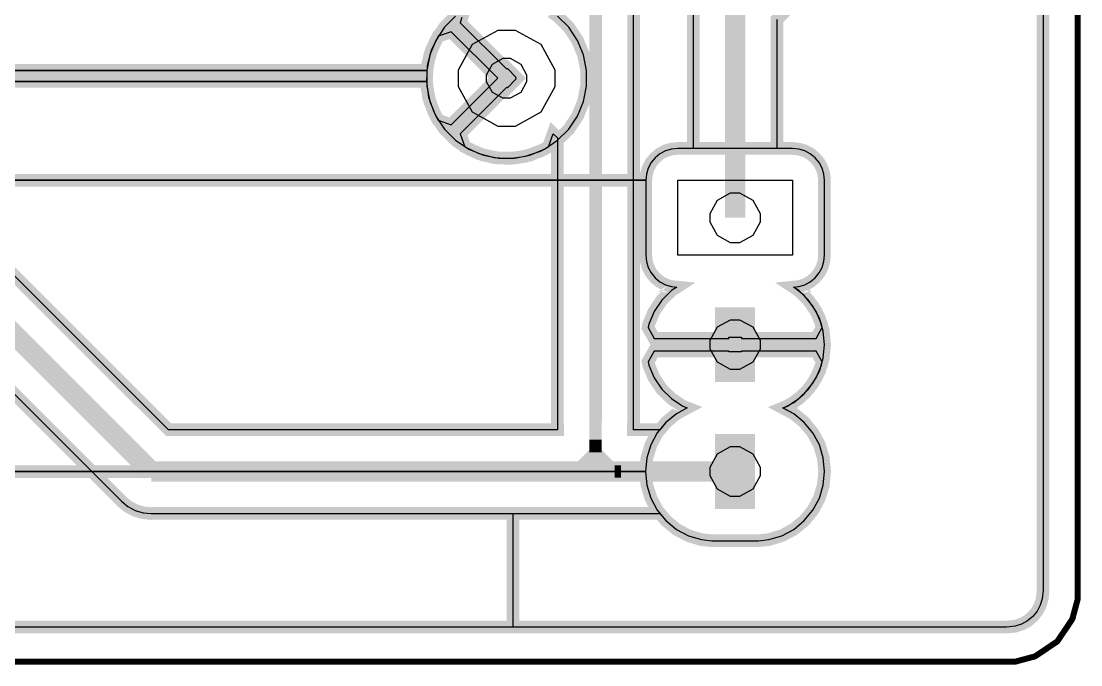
# Model space of a CAD drawing. Extents: x 0.4 to 7.9, y 0.4 to 11.3.
# Drawn here: x 4.103 to 4.937, y 5.607 to 6.114 of the extents above; entities that cross this region are included whole.
import ezdxf

# ---------------------------------------------------------------- set-up
doc = ezdxf.new("R2010")
doc.units = 0
doc.layers.get('0').update_dxf_attribs({"linetype": 'CONTINUOUS'})

msp = doc.modelspace()

# ---------------------------------------------------------------- linework, layer by layer
at = {"color": 0}
for points, const_width in [([(4.935, 7.47944), (4.935, 5.66444)], 0.004724), ([(4.90767, 6.85943), (4.90767, 5.66581), (4.90696, 5.65913), (4.90543, 5.65397), (4.90289, 5.64925), (4.89953, 5.64507), (4.8954, 5.64165), (4.89068, 5.63911), (4.88553, 5.63747), (4.87896, 5.63683), (3.35135, 5.63683)], 0.01), ([(4.55501, 6.81446), (4.55501, 5.79943)], 0.01), ([(4.90767, 6.6754), (4.90767, 5.66581), (4.90696, 5.65913), (4.90543, 5.65397), (4.90289, 5.64925), (4.89953, 5.64507), (4.8954, 5.64165), (4.89068, 5.63911), (4.88553, 5.63747), (4.87896, 5.63683), (4.49001, 5.63683), (4.49001, 5.72646), (4.60579, 5.72646), (4.61051, 5.72071), (4.61882, 5.71386), (4.62825, 5.70882), (4.63857, 5.70574), (4.6466, 5.70492), (4.68343, 5.70492), (4.69146, 5.70574), (4.70171, 5.70882), (4.71121, 5.71386), (4.71951, 5.72071), (4.72629, 5.729), (4.73139, 5.7385), (4.73449, 5.74875), (4.73551, 5.75944), (4.73449, 5.77013), (4.73139, 5.78043), (4.72629, 5.78988), (4.71951, 5.79818), (4.71121, 5.80501), (4.70269, 5.80957), (4.70622, 5.81099), (4.71522, 5.81689), (4.72282, 5.82443), (4.72885, 5.83328), (4.73301, 5.84321), (4.73361, 5.84603), (4.72879, 5.85444), (4.66997, 5.85444), (4.66997, 5.85368), (4.66, 5.85368), (4.66, 5.85444), (4.60124, 5.85444), (4.5964, 5.84603), (4.59694, 5.84321), (4.60113, 5.83328), (4.60715, 5.82443), (4.61481, 5.81689), (4.62375, 5.81099), (4.62733, 5.80957), (4.61882, 5.80501), (4.61051, 5.79818), (4.60579, 5.79243), (4.5849, 5.79243), (4.5849, 5.79719), (4.58501, 5.79796), (4.58501, 6.68761)], 0.01), ([(4.90767, 6.6799), (4.90767, 5.66581), (4.90696, 5.65913), (4.90543, 5.65397), (4.90289, 5.64925), (4.89953, 5.64507), (4.8954, 5.64165), (4.89068, 5.63911), (4.88553, 5.63747), (4.87896, 5.63683), (3.35135, 5.63683)], 0.01), ([(3.88135, 6.03646), (4.1805, 5.73725), (4.18153, 5.736), (4.18658, 5.73188), (4.19233, 5.72879), (4.19851, 5.72694), (4.20503, 5.72629), (4.2066, 5.72646), (4.60579, 5.72646), (4.61051, 5.72071), (4.61882, 5.71386), (4.62825, 5.70882), (4.63857, 5.70574), (4.6466, 5.70492), (4.68343, 5.70492), (4.69146, 5.70574), (4.70171, 5.70882), (4.71121, 5.71386), (4.71951, 5.72071), (4.72629, 5.729), (4.73139, 5.7385), (4.73449, 5.74875), (4.73551, 5.75944), (4.73449, 5.77013), (4.73139, 5.78043), (4.72629, 5.78988), (4.71951, 5.79818), (4.71121, 5.80501), (4.70285, 5.80946), (4.71121, 5.81392), (4.71951, 5.82069), (4.72629, 5.829), (4.73139, 5.83849), (4.73449, 5.84874), (4.73551, 5.85943), (4.73449, 5.87011), (4.73139, 5.88043), (4.72629, 5.88986), (4.71951, 5.89817), (4.71132, 5.90489), (4.71517, 5.90528), (4.71989, 5.90668), (4.72424, 5.90901), (4.72803, 5.91217), (4.73118, 5.91596), (4.73346, 5.92031), (4.73492, 5.92503), (4.7354, 5.9299), (4.7354, 5.98899), (4.73492, 5.99387), (4.73346, 5.99858), (4.73118, 6.00293), (4.72803, 6.00672), (4.72424, 6.00988), (4.71989, 6.01221), (4.71517, 6.01361), (4.71029, 6.01411), (4.69803, 6.01411), (4.69803, 6.11578), (4.72721, 6.14497)], 0.01), ([(4.632, 6.12782), (4.632, 6.01411), (4.61974, 6.01411), (4.61481, 6.01361), (4.61014, 6.01221), (4.60579, 6.00988), (4.60194, 6.00672), (4.59885, 6.00293), (4.59651, 5.99858), (4.59511, 5.99387), (4.59462, 5.98899), (4.59462, 5.9299), (4.59511, 5.92503), (4.59651, 5.92031), (4.59885, 5.91596), (4.60194, 5.91217), (4.60579, 5.90901), (4.61014, 5.90668), (4.61481, 5.90528), (4.61914, 5.90483), (4.61481, 5.90201), (4.60715, 5.89447), (4.60113, 5.88558), (4.59694, 5.87571), (4.5964, 5.87289), (4.60124, 5.86442), (4.66, 5.86442), (4.66, 5.86524), (4.66997, 5.86524), (4.66997, 5.86442), (4.72879, 5.86442), (4.73361, 5.87289), (4.73301, 5.87571), (4.72885, 5.88558), (4.72282, 5.89447), (4.71522, 5.90201), (4.71089, 5.90483), (4.71517, 5.90528), (4.71989, 5.90668), (4.72424, 5.90901), (4.72803, 5.91217), (4.73118, 5.91596), (4.73346, 5.92031), (4.73492, 5.92503), (4.7354, 5.9299), (4.7354, 5.98899), (4.73492, 5.99387), (4.73346, 5.99858), (4.73118, 6.00293), (4.72803, 6.00672), (4.72424, 6.00988), (4.71989, 6.01221), (4.71517, 6.01361), (4.71029, 6.01411), (4.69803, 6.01411), (4.69803, 6.11578), (4.72721, 6.14497)], 0.01), ([(4.66499, 6.12944), (4.66499, 5.95942)], 0.016), ([(3.648, 6.07563), (4.42199, 6.07563), (4.42199, 6.06326), (4.42443, 6.05106), (4.42914, 6.03961), (4.43604, 6.02929), (4.44482, 6.02051), (4.45518, 6.01361), (4.46664, 6.00885), (4.47879, 6.00646), (4.49121, 6.00646), (4.50336, 6.00885), (4.51486, 6.01361), (4.52518, 6.02051), (4.53396, 6.02929), (4.54085, 6.03961), (4.54557, 6.05106), (4.54801, 6.06326), (4.54801, 6.07563), (4.54557, 6.08783), (4.54085, 6.09928), (4.53396, 6.1096), (4.52518, 6.11838), (4.52024, 6.12169)], 0.01), ([(4.44976, 6.12169), (4.44482, 6.11838), (4.43604, 6.1096), (4.42914, 6.09928), (4.42443, 6.08783), (4.42199, 6.07563), (3.648, 6.07563)], 0.01), ([(4.44482, 6.1205), (4.44976, 6.11724), (4.44835, 6.11317), (4.48503, 6.0765), (4.48557, 6.0771), (4.49262, 6.06999), (4.49208, 6.06944), (4.49262, 6.0689), (4.48557, 6.06179), (4.48503, 6.06239), (4.44835, 6.02572), (4.45193, 6.01546), (4.46311, 6.01004), (4.47515, 6.00689), (4.48753, 6.00618), (4.49978, 6.00792), (4.51156, 6.01199), (4.51807, 6.01546), (4.52165, 6.02572), (4.52501, 6.02235), (4.52501, 5.79796), (4.52507, 5.79719), (4.52507, 5.79243), (4.21869, 5.79243), (3.94417, 6.06694), (4.42176, 6.06694), (4.42344, 6.05464), (4.42751, 6.04292), (4.43099, 6.0364), (4.44129, 6.03276), (4.47792, 6.06944), (4.44129, 6.10612), (4.43099, 6.10249), (4.42562, 6.09131), (4.42247, 6.07932), (4.42176, 6.06694), (3.94417, 6.06694)], 0.01), ([(4.20503, 5.75944), (3.89501, 6.06944)], 0.016), ([(3.29736, 5.98899), (4.59462, 5.98899), (4.59462, 5.9299), (4.59511, 5.92503), (4.59651, 5.92031), (4.59885, 5.91596), (4.60194, 5.91217), (4.60579, 5.90901), (4.61014, 5.90668), (4.61481, 5.90528), (4.61914, 5.90483), (4.61481, 5.90201), (4.60715, 5.89447), (4.60113, 5.88558), (4.59694, 5.87571), (4.5964, 5.87289), (4.60124, 5.86442), (4.66, 5.86442), (4.66, 5.86524), (4.66997, 5.86524), (4.66997, 5.86442), (4.72879, 5.86442), (4.73361, 5.87289), (4.73301, 5.87571), (4.72885, 5.88558), (4.72282, 5.89447), (4.71522, 5.90201), (4.71089, 5.90483), (4.71517, 5.90528), (4.71989, 5.90668), (4.72424, 5.90901), (4.72803, 5.91217), (4.73118, 5.91596), (4.73346, 5.92031), (4.73492, 5.92503), (4.7354, 5.9299), (4.7354, 5.98899), (4.73492, 5.99387), (4.73346, 5.99858), (4.73118, 6.00293), (4.72803, 6.00672), (4.72424, 6.00988), (4.71989, 6.01221), (4.71517, 6.01361), (4.71029, 6.01411), (4.61974, 6.01411), (4.61481, 6.01361), (4.61014, 6.01221), (4.60579, 6.00988), (4.60194, 6.00672), (4.59885, 6.00293), (4.59651, 5.99858), (4.59511, 5.99387), (4.59462, 5.98899), (3.29736, 5.98899)], 0.01), ([(4.68072, 5.85943), (4.64919, 5.85943)], 0.059055), ([(4.68072, 5.85943), (4.64919, 5.85943)], 0.059055), ([(4.66499, 5.85943), (4.64919, 5.85943)], 0.009843), ([(4.66499, 5.85943), (4.64919, 5.85943)], 0.009843), ([(3.29736, 5.75944), (4.59446, 5.75944), (4.59549, 5.74875), (4.59864, 5.7385), (4.60368, 5.729), (4.61051, 5.72071), (4.61882, 5.71386), (4.62825, 5.70882), (4.63857, 5.70574), (4.6466, 5.70492), (4.68343, 5.70492), (4.69146, 5.70574), (4.70171, 5.70882), (4.71121, 5.71386), (4.71951, 5.72071), (4.72629, 5.729), (4.73139, 5.7385), (4.73449, 5.74875), (4.73551, 5.75944), (4.73449, 5.77013), (4.73139, 5.78043), (4.72629, 5.78988), (4.71951, 5.79818), (4.71121, 5.80501), (4.70269, 5.80957), (4.70622, 5.81099), (4.71522, 5.81689), (4.72282, 5.82443), (4.72885, 5.83328), (4.73301, 5.84321), (4.73361, 5.84603), (4.72879, 5.85444), (4.66997, 5.85444), (4.66997, 5.85368), (4.66, 5.85368), (4.66, 5.85444), (4.60124, 5.85444), (4.5964, 5.84603), (4.59694, 5.84321), (4.60113, 5.83328), (4.60715, 5.82443), (4.61481, 5.81689), (4.62375, 5.81099), (4.62733, 5.80957), (4.61882, 5.80501), (4.61051, 5.79818), (4.60368, 5.78988), (4.59864, 5.78043), (4.59549, 5.77013), (4.59446, 5.75944), (3.29736, 5.75944)], 0.01), ([(4.55501, 5.79943), (4.55501, 5.78444)], 0.009843), ([(4.55501, 5.78444), (4.55501, 5.77447)], 0.009843), ([(4.55501, 5.78444), (4.55501, 5.76443)], 0.009843), ([(4.68072, 5.75944), (4.64919, 5.75944)], 0.059055), ([(4.68072, 5.75944), (4.64919, 5.75944)], 0.059055), ([(4.55501, 5.77447), (4.53999, 5.75944)], 0.009843), ([(4.56999, 5.75944), (4.55501, 5.77447)], 0.009843), ([(4.55501, 5.76443), (4.56, 5.75944)], 0.009843), ([(4.53999, 5.75944), (4.20503, 5.75944)], 0.016), ([(4.56, 5.75944), (4.53999, 5.75944)], 0.016), ([(4.57497, 5.75944), (4.56, 5.75944)], 0.016), ([(4.57497, 5.75944), (4.56999, 5.75944)], 0.009843), ([(4.59, 5.75944), (4.57497, 5.75944)], 0.016), ([(4.66499, 5.75944), (4.59, 5.75944)], 0.016), ([(4.87999, 5.60943), (4.88531, 5.60943), (4.90136, 5.61376), (4.91889, 5.62554), (4.93067, 5.64307), (4.935, 5.65913), (4.935, 5.66444)], 0.004724), ([(4.87999, 5.60943), (3.34999, 5.60943)], 0.004724)]:
    msp.add_lwpolyline(points, dxfattribs=dict(at, const_width=const_width))
for points in [[(4.90767, 6.85943), (4.90767, 5.66581), (4.90696, 5.65913), (4.90543, 5.65397), (4.90289, 5.64925), (4.89953, 5.64507), (4.8954, 5.64165), (4.89068, 5.63911), (4.88553, 5.63747), (4.87896, 5.63683), (3.35135, 5.63683)], [(4.90767, 6.6754), (4.90767, 5.66581), (4.90696, 5.65913), (4.90543, 5.65397), (4.90289, 5.64925), (4.89953, 5.64507), (4.8954, 5.64165), (4.89068, 5.63911), (4.88553, 5.63747), (4.87896, 5.63683), (4.49001, 5.63683), (4.49001, 5.72646), (4.60579, 5.72646), (4.61051, 5.72071), (4.61882, 5.71386), (4.62825, 5.70882), (4.63857, 5.70574), (4.6466, 5.70492), (4.68343, 5.70492), (4.69146, 5.70574), (4.70171, 5.70882), (4.71121, 5.71386), (4.71951, 5.72071), (4.72629, 5.729), (4.73139, 5.7385), (4.73449, 5.74875), (4.73551, 5.75944), (4.73449, 5.77013), (4.73139, 5.78043), (4.72629, 5.78988), (4.71951, 5.79818), (4.71121, 5.80501), (4.70269, 5.80957), (4.70622, 5.81099), (4.71522, 5.81689), (4.72282, 5.82443), (4.72885, 5.83328), (4.73301, 5.84321), (4.73361, 5.84603), (4.72879, 5.85444), (4.66997, 5.85444), (4.66997, 5.85368), (4.66, 5.85368), (4.66, 5.85444), (4.60124, 5.85444), (4.5964, 5.84603), (4.59694, 5.84321), (4.60113, 5.83328), (4.60715, 5.82443), (4.61481, 5.81689), (4.62375, 5.81099), (4.62733, 5.80957), (4.61882, 5.80501), (4.61051, 5.79818), (4.60579, 5.79243), (4.5849, 5.79243), (4.5849, 5.79719), (4.58501, 5.79796), (4.58501, 6.68761)], [(4.90767, 6.6799), (4.90767, 5.66581), (4.90696, 5.65913), (4.90543, 5.65397), (4.90289, 5.64925), (4.89953, 5.64507), (4.8954, 5.64165), (4.89068, 5.63911), (4.88553, 5.63747), (4.87896, 5.63683), (3.35135, 5.63683)], [(4.632, 6.12782), (4.632, 6.01411), (4.61974, 6.01411), (4.61481, 6.01361), (4.61014, 6.01221), (4.60579, 6.00988), (4.60194, 6.00672), (4.59885, 6.00293), (4.59651, 5.99858), (4.59511, 5.99387), (4.59462, 5.98899), (4.59462, 5.9299), (4.59511, 5.92503), (4.59651, 5.92031), (4.59885, 5.91596), (4.60194, 5.91217), (4.60579, 5.90901), (4.61014, 5.90668), (4.61481, 5.90528), (4.61914, 5.90483), (4.61481, 5.90201), (4.60715, 5.89447), (4.60113, 5.88558), (4.59694, 5.87571), (4.5964, 5.87289), (4.60124, 5.86442), (4.66, 5.86442), (4.66, 5.86524), (4.66997, 5.86524), (4.66997, 5.86442), (4.72879, 5.86442), (4.73361, 5.87289), (4.73301, 5.87571), (4.72885, 5.88558), (4.72282, 5.89447), (4.71522, 5.90201), (4.71089, 5.90483), (4.71517, 5.90528), (4.71989, 5.90668), (4.72424, 5.90901), (4.72803, 5.91217), (4.73118, 5.91596), (4.73346, 5.92031), (4.73492, 5.92503), (4.7354, 5.9299), (4.7354, 5.98899), (4.73492, 5.99387), (4.73346, 5.99858), (4.73118, 6.00293), (4.72803, 6.00672), (4.72424, 6.00988), (4.71989, 6.01221), (4.71517, 6.01361), (4.71029, 6.01411), (4.69803, 6.01411), (4.69803, 6.11578)], [(3.648, 6.07563), (4.42199, 6.07563), (4.42199, 6.06326), (4.42443, 6.05106), (4.42914, 6.03961), (4.43604, 6.02929), (4.44482, 6.02051), (4.45518, 6.01361), (4.46664, 6.00885), (4.47879, 6.00646), (4.49121, 6.00646), (4.50336, 6.00885), (4.51486, 6.01361), (4.52518, 6.02051), (4.53396, 6.02929), (4.54085, 6.03961), (4.54557, 6.05106), (4.54801, 6.06326), (4.54801, 6.07563), (4.54557, 6.08783), (4.54085, 6.09928), (4.53396, 6.1096), (4.52518, 6.11838)], [(4.44482, 6.11838), (4.43604, 6.1096), (4.42914, 6.09928), (4.42443, 6.08783), (4.42199, 6.07563), (3.648, 6.07563)], [(3.88135, 6.03646), (4.1805, 5.73725), (4.18153, 5.736), (4.18658, 5.73188), (4.19233, 5.72879), (4.19851, 5.72694), (4.20503, 5.72629), (4.2066, 5.72646), (4.60579, 5.72646), (4.61051, 5.72071), (4.61882, 5.71386), (4.62825, 5.70882), (4.63857, 5.70574), (4.6466, 5.70492), (4.68343, 5.70492), (4.69146, 5.70574), (4.70171, 5.70882), (4.71121, 5.71386), (4.71951, 5.72071), (4.72629, 5.729), (4.73139, 5.7385), (4.73449, 5.74875), (4.73551, 5.75944), (4.73449, 5.77013), (4.73139, 5.78043), (4.72629, 5.78988), (4.71951, 5.79818), (4.71121, 5.80501), (4.70285, 5.80946), (4.71121, 5.81392), (4.71951, 5.82069), (4.72629, 5.829), (4.73139, 5.83849), (4.73449, 5.84874), (4.73551, 5.85943), (4.73449, 5.87011), (4.73139, 5.88043), (4.72629, 5.88986), (4.71951, 5.89817), (4.71132, 5.90489), (4.71517, 5.90528), (4.71989, 5.90668), (4.72424, 5.90901), (4.72803, 5.91217), (4.73118, 5.91596), (4.73346, 5.92031), (4.73492, 5.92503), (4.7354, 5.9299), (4.7354, 5.98899), (4.73492, 5.99387), (4.73346, 5.99858), (4.73118, 6.00293), (4.72803, 6.00672), (4.72424, 6.00988), (4.71989, 6.01221), (4.71517, 6.01361), (4.71029, 6.01411), (4.69803, 6.01411), (4.69803, 6.11578)], [(4.44976, 6.11724), (4.44835, 6.11317), (4.48503, 6.0765), (4.48557, 6.0771), (4.49262, 6.06999), (4.49208, 6.06944), (4.49262, 6.0689), (4.48557, 6.06179), (4.48503, 6.06239), (4.44835, 6.02572), (4.45193, 6.01546), (4.46311, 6.01004), (4.47515, 6.00689), (4.48753, 6.00618), (4.49978, 6.00792), (4.51156, 6.01199), (4.51807, 6.01546), (4.52165, 6.02572), (4.52501, 6.02235), (4.52501, 5.79796), (4.52507, 5.79719), (4.52507, 5.79243), (4.21869, 5.79243), (3.94417, 6.06694), (4.42176, 6.06694), (4.42344, 6.05464), (4.42751, 6.04292), (4.43099, 6.0364), (4.44129, 6.03276), (4.47792, 6.06944), (4.44129, 6.10612), (4.43099, 6.10249), (4.42562, 6.09131), (4.42247, 6.07932), (4.42176, 6.06694), (3.94417, 6.06694)], [(3.29736, 5.98899), (4.59462, 5.98899), (4.59462, 5.9299), (4.59511, 5.92503), (4.59651, 5.92031), (4.59885, 5.91596), (4.60194, 5.91217), (4.60579, 5.90901), (4.61014, 5.90668), (4.61481, 5.90528), (4.61914, 5.90483), (4.61481, 5.90201), (4.60715, 5.89447), (4.60113, 5.88558), (4.59694, 5.87571), (4.5964, 5.87289), (4.60124, 5.86442), (4.66, 5.86442), (4.66, 5.86524), (4.66997, 5.86524), (4.66997, 5.86442), (4.72879, 5.86442), (4.73361, 5.87289), (4.73301, 5.87571), (4.72885, 5.88558), (4.72282, 5.89447), (4.71522, 5.90201), (4.71089, 5.90483), (4.71517, 5.90528), (4.71989, 5.90668), (4.72424, 5.90901), (4.72803, 5.91217), (4.73118, 5.91596), (4.73346, 5.92031), (4.73492, 5.92503), (4.7354, 5.9299), (4.7354, 5.98899), (4.73492, 5.99387), (4.73346, 5.99858), (4.73118, 6.00293), (4.72803, 6.00672), (4.72424, 6.00988), (4.71989, 6.01221), (4.71517, 6.01361), (4.71029, 6.01411), (4.61974, 6.01411), (4.61481, 6.01361), (4.61014, 6.01221), (4.60579, 6.00988), (4.60194, 6.00672), (4.59885, 6.00293), (4.59651, 5.99858), (4.59511, 5.99387), (4.59462, 5.98899), (3.29736, 5.98899)], [(3.29736, 5.75944), (4.59446, 5.75944), (4.59549, 5.74875), (4.59864, 5.7385), (4.60368, 5.729), (4.61051, 5.72071), (4.61882, 5.71386), (4.62825, 5.70882), (4.63857, 5.70574), (4.6466, 5.70492), (4.68343, 5.70492), (4.69146, 5.70574), (4.70171, 5.70882), (4.71121, 5.71386), (4.71951, 5.72071), (4.72629, 5.729), (4.73139, 5.7385), (4.73449, 5.74875), (4.73551, 5.75944), (4.73449, 5.77013), (4.73139, 5.78043), (4.72629, 5.78988), (4.71951, 5.79818), (4.71121, 5.80501), (4.70269, 5.80957), (4.70622, 5.81099), (4.71522, 5.81689), (4.72282, 5.82443), (4.72885, 5.83328), (4.73301, 5.84321), (4.73361, 5.84603), (4.72879, 5.85444), (4.66997, 5.85444), (4.66997, 5.85368), (4.66, 5.85368), (4.66, 5.85444), (4.60124, 5.85444), (4.5964, 5.84603), (4.59694, 5.84321), (4.60113, 5.83328), (4.60715, 5.82443), (4.61481, 5.81689), (4.62375, 5.81099), (4.62733, 5.80957), (4.61882, 5.80501), (4.61051, 5.79818), (4.60368, 5.78988), (4.59864, 5.78043), (4.59549, 5.77013), (4.59446, 5.75944), (3.29736, 5.75944)]]:
    msp.add_lwpolyline(points, dxfattribs=at)
for points in [[(4.523, 6.06944), (4.523, 6.06278), (4.51183, 6.04258), (4.49169, 6.03147), (4.48503, 6.03147), (4.47831, 6.03147), (4.45811, 6.04258), (4.447, 6.06278), (4.447, 6.06944), (4.447, 6.07617), (4.45811, 6.09636), (4.47831, 6.10742), (4.48503, 6.10742), (4.49169, 6.10742), (4.51183, 6.09636), (4.523, 6.07617), (4.523, 6.06944)], [(4.523, 6.06944), (4.523, 6.06278), (4.51183, 6.04258), (4.49169, 6.03147), (4.48503, 6.03147), (4.47831, 6.03147), (4.45811, 6.04258), (4.447, 6.06278), (4.447, 6.06944), (4.447, 6.07617), (4.45811, 6.09636), (4.47831, 6.10742), (4.48503, 6.10742), (4.49169, 6.10742), (4.51183, 6.09636), (4.523, 6.07617), (4.523, 6.06944)], [(4.61974, 5.98899), (4.71029, 5.98899), (4.71029, 5.9299), (4.61974, 5.9299), (4.61974, 5.98899)], [(4.61974, 5.98899), (4.71029, 5.98899), (4.71029, 5.9299), (4.61974, 5.9299), (4.61974, 5.98899)]]:
    msp.add_lwpolyline(points, close=True, dxfattribs=at)
at = {"color": 7}
for points in [[(4.50076, 6.06944), (4.50076, 6.06668), (4.49615, 6.05832), (4.48779, 6.05371), (4.48503, 6.05371), (4.48221, 6.05371), (4.47385, 6.05832), (4.46924, 6.06668), (4.46924, 6.06944), (4.46924, 6.07226), (4.47385, 6.08057), (4.48221, 6.08518), (4.48503, 6.08518), (4.48779, 6.08518), (4.49615, 6.08057), (4.50076, 6.07226), (4.50076, 6.06944)], [(4.50076, 6.06944), (4.50076, 6.06668), (4.49615, 6.05832), (4.48779, 6.05371), (4.48503, 6.05371), (4.48221, 6.05371), (4.47385, 6.05832), (4.46924, 6.06668), (4.46924, 6.06944), (4.46924, 6.07226), (4.47385, 6.08057), (4.48221, 6.08518), (4.48503, 6.08518), (4.48779, 6.08518), (4.49615, 6.08057), (4.50076, 6.07226), (4.50076, 6.06944)], [(4.68468, 5.95942), (4.68468, 5.95594), (4.67888, 5.94553), (4.66846, 5.93978), (4.66499, 5.93978), (4.66146, 5.93978), (4.65104, 5.94553), (4.64529, 5.95594), (4.64529, 5.95942), (4.64529, 5.96294), (4.65104, 5.97336), (4.66146, 5.97911), (4.66499, 5.97911), (4.66846, 5.97911), (4.67888, 5.97336), (4.68468, 5.96294), (4.68468, 5.95942)], [(4.68468, 5.95942), (4.68468, 5.95594), (4.67888, 5.94553), (4.66846, 5.93978), (4.66499, 5.93978), (4.66146, 5.93978), (4.65104, 5.94553), (4.64529, 5.95594), (4.64529, 5.95942), (4.64529, 5.96294), (4.65104, 5.97336), (4.66146, 5.97911), (4.66499, 5.97911), (4.66846, 5.97911), (4.67888, 5.97336), (4.68468, 5.96294), (4.68468, 5.95942)], [(4.68468, 5.85943), (4.68468, 5.85596), (4.67888, 5.84554), (4.66846, 5.83974), (4.66499, 5.83974), (4.66146, 5.83974), (4.65104, 5.84554), (4.64529, 5.85596), (4.64529, 5.85943), (4.64529, 5.86296), (4.65104, 5.87337), (4.66146, 5.87913), (4.66499, 5.87913), (4.66846, 5.87913), (4.67888, 5.87337), (4.68468, 5.86296), (4.68468, 5.85943)], [(4.68468, 5.85943), (4.68468, 5.85596), (4.67888, 5.84554), (4.66846, 5.83974), (4.66499, 5.83974), (4.66146, 5.83974), (4.65104, 5.84554), (4.64529, 5.85596), (4.64529, 5.85943), (4.64529, 5.86296), (4.65104, 5.87337), (4.66146, 5.87913), (4.66499, 5.87913), (4.66846, 5.87913), (4.67888, 5.87337), (4.68468, 5.86296), (4.68468, 5.85943)], [(4.68468, 5.75944), (4.68468, 5.75597), (4.67888, 5.74556), (4.66846, 5.73975), (4.66499, 5.73975), (4.66146, 5.73975), (4.65104, 5.74556), (4.64529, 5.75597), (4.64529, 5.75944), (4.64529, 5.76297), (4.65104, 5.77339), (4.66146, 5.77914), (4.66499, 5.77914), (4.66846, 5.77914), (4.67888, 5.77339), (4.68468, 5.76297), (4.68468, 5.75944)], [(4.68468, 5.75944), (4.68468, 5.75597), (4.67888, 5.74556), (4.66846, 5.73975), (4.66499, 5.73975), (4.66146, 5.73975), (4.65104, 5.74556), (4.64529, 5.75597), (4.64529, 5.75944), (4.64529, 5.76297), (4.65104, 5.77339), (4.66146, 5.77914), (4.66499, 5.77914), (4.66846, 5.77914), (4.67888, 5.77339), (4.68468, 5.76297), (4.68468, 5.75944)]]:
    msp.add_lwpolyline(points, close=True, dxfattribs=at)

doc.saveas('drawing.dxf')
